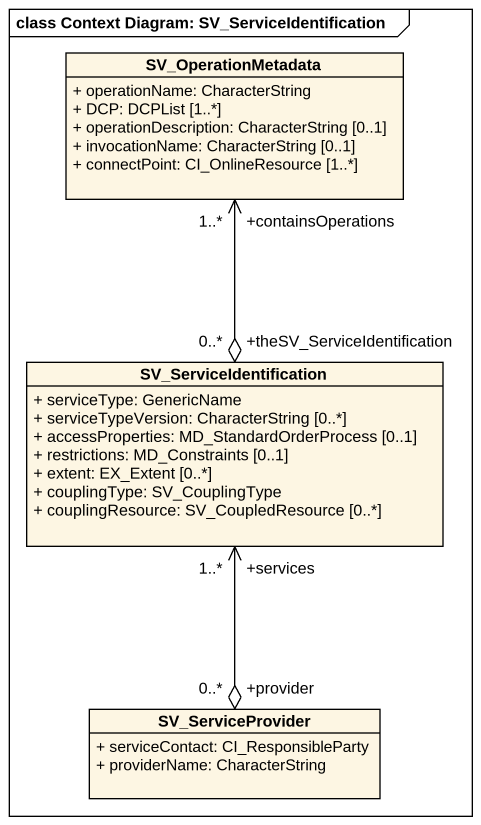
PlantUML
@startuml
mainframe class Context Diagram: SV_ServiceIdentification
hide circle
hide empty members
skinparam classAttributeIconSize 0
class SV_OperationMetadata {
  + operationName: CharacterString
  + DCP: DCPList [1..*]
  + operationDescription: CharacterString [0..1]
  + invocationName: CharacterString [0..1]
  + connectPoint: CI_OnlineResource [1..*]
}
class SV_ServiceIdentification {
  + serviceType: GenericName
  + serviceTypeVersion: CharacterString [0..*]
  + accessProperties: MD_StandardOrderProcess [0..1]
  + restrictions: MD_Constraints [0..1]
  + extent: EX_Extent [0..*]
  + couplingType: SV_CouplingType
  + couplingResource: SV_CoupledResource [0..*]
}
class SV_ServiceProvider {
  + serviceContact: CI_ResponsibleParty
  + providerName: CharacterString
}
SV_ServiceIdentification "+theSV_ServiceIdentification\n0..*" o-up-> "+containsOperations\n1..*" SV_OperationMetadata
SV_ServiceProvider "+provider\n0..*" o-up-> "+services\n1..*" SV_ServiceIdentification
@enduml
